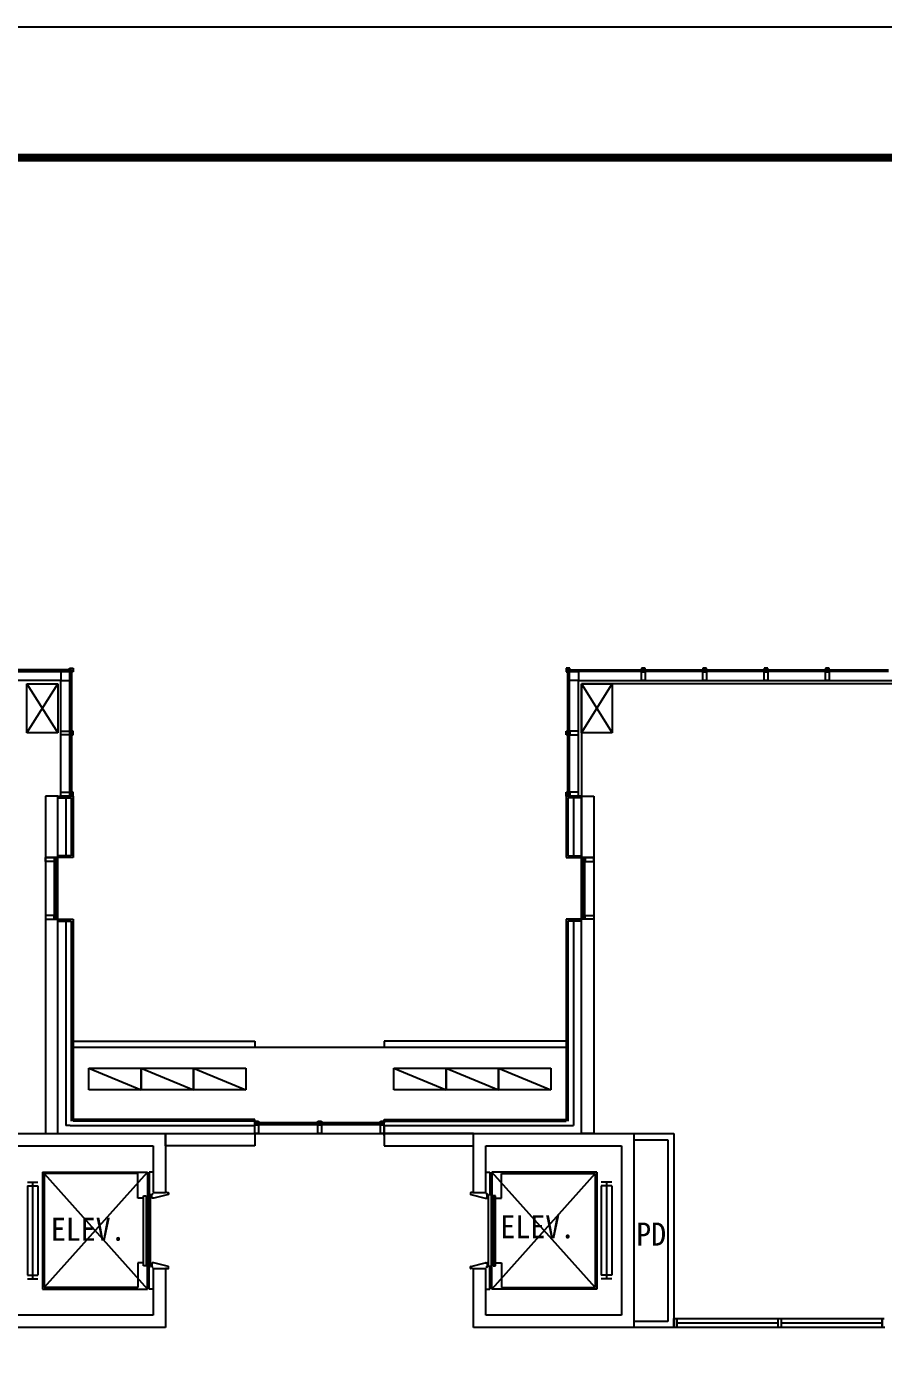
# Model space of a CAD drawing. Header units: millimetres. Extents: x 16332047 to 33387680, y -14835522 to -7015081.
# Drawn here: x 16923087 to 16989783, y -7119871 to -7015081 of the extents above; entities that cross this region are included whole.
import ezdxf
from ezdxf.enums import TextEntityAlignment as Align

# ---------------------------------------------------------------- set-up
doc = ezdxf.new("R2010")
doc.units = ezdxf.units.MM
doc.header["$LTSCALE"] = 300
doc.header["$MEASUREMENT"] = 0
doc.layers.add('AA-BORD-FORM', color=7, linetype='CONTINUOUS')
doc.layers.add('AA-XXXX-DEFP', color=144, linetype='CONTINUOUS', plot=False)
doc.layers.add('arch', color=255, linetype='CONTINUOUS', lineweight=25)
doc.styles.add('돋움체', font='')
doc.styles.get('돋움체').set_extended_font_data('DotumChe')

msp = doc.modelspace()

# ---------------------------------------------------------------- linework, layer by layer
at = {"layer": 'AA-BORD-FORM', "const_width": 500, "elevation": 0}
msp.add_lwpolyline([(16765064, -7025331), (17164564, -7025331), (17164564, -7301831), (16765064, -7301831)], close=True, dxfattribs=at)
at = {"layer": 'AA-XXXX-DEFP'}
msp.add_line((16754814, -7015081, 0), (17174814, -7015081, 0), dxfattribs=at)
at = {"layer": 'AA-XXXX-DEFP', "elevation": 0}
for points in [[(16764764, -7025031), (17164864, -7025031), (17164864, -7302131), (16764764, -7302131)], [(16765064, -7025331), (17164564, -7025331), (17164564, -7301831), (16765064, -7301831)]]:
    msp.add_lwpolyline(points, close=True, dxfattribs=at)
at = {"layer": 'arch', "color": 7}
for p, q in [((16925727, -7066005), (16887087, -7066005)), ((16926567, -7065165), (16920663, -7065165)), ((16920663, -7065300), (16926567, -7065300)), ((16926433, -7065300), (16925727, -7065300)), ((16925727, -7065300), (16925727, -7066005)), ((16925727, -7066005), (16926433, -7066005)), ((16925727, -7074996), (16925727, -7066005)), ((16926399, -7065165), (16926399, -7065045)), ((16926399, -7065045), (16926687, -7065045)), ((16926567, -7065165), (16926399, -7065165)), ((16926433, -7070075), (16926433, -7065299)), ((16926433, -7065299), (16926567, -7065299)), ((16926433, -7066005), (16926433, -7065300)), ((16926567, -7065333), (16926567, -7065165)), ((16926567, -7065300), (16926567, -7065165)), ((16926567, -7065299), (16926567, -7070075)), ((16926687, -7065333), (16926567, -7065333)), ((16926687, -7065045), (16926687, -7065333)), ((16965375, -7065045), (16965087, -7065045)), ((16965087, -7065045), (16965087, -7065333)), ((16965087, -7065333), (16965207, -7065333)), ((16965207, -7065165), (16965375, -7065165)), ((16965207, -7065333), (16965207, -7065165)), ((16965207, -7065300), (16965207, -7065165)), ((16965207, -7065165), (16971111, -7065165)), ((16965342, -7065299), (16965207, -7065299)), ((16965207, -7065299), (16965207, -7070075)), ((16971111, -7065300), (16965207, -7065300)), ((16965342, -7070075), (16965342, -7065299)), ((16965342, -7065300), (16966047, -7065300)), ((16965342, -7066005), (16965342, -7065300)), ((16966047, -7066005), (16965342, -7066005)), ((16965375, -7065165), (16965375, -7065045)), ((16966047, -7065300), (16966047, -7066005)), ((16966047, -7074996), (16966047, -7066006)), ((16966047, -7066006), (17004687, -7066006)), ((16971255, -7065045), (16970967, -7065045)), ((16970967, -7065045), (16970967, -7065165)), ((16970967, -7065165), (16971255, -7065165)), ((16970967, -7066005), (16970967, -7065329)), ((16970967, -7065329), (16971255, -7065329)), ((16971255, -7066005), (16970967, -7066005)), ((16971111, -7065165), (16971111, -7065300)), ((16971111, -7065300), (16971111, -7065165)), ((16971111, -7065165), (16975887, -7065165)), ((16975887, -7065300), (16971111, -7065300)), ((16971255, -7065165), (16971255, -7065045)), ((16971255, -7065329), (16971255, -7066005)), ((16976031, -7065045), (16975743, -7065045)), ((16975743, -7065045), (16975743, -7065165)), ((16975743, -7065165), (16976031, -7065165)), ((16975743, -7066005), (16975743, -7065329)), ((16975743, -7065329), (16976031, -7065329)), ((16976031, -7066005), (16975743, -7066005)), ((16975887, -7065300), (16975887, -7065165)), ((16975887, -7065165), (16980663, -7065165)), ((16975887, -7065165), (16975887, -7065300)), ((16980663, -7065300), (16975887, -7065300)), ((16976031, -7065165), (16976031, -7065045)), ((16976031, -7065329), (16976031, -7066005)), ((16980807, -7065045), (16980519, -7065045)), ((16980519, -7065045), (16980519, -7065165)), ((16980519, -7065165), (16980807, -7065165)), ((16980519, -7066005), (16980519, -7065329)), ((16980519, -7065329), (16980807, -7065329)), ((16980807, -7066005), (16980519, -7066005)), ((16980663, -7065300), (16980663, -7065165)), ((16980663, -7065165), (16985439, -7065165)), ((16980663, -7065165), (16980663, -7065300)), ((16985439, -7065300), (16980663, -7065300)), ((16980807, -7065165), (16980807, -7065045)), ((16980807, -7065329), (16980807, -7066005)), ((16985583, -7065045), (16985295, -7065045)), ((16985295, -7065045), (16985295, -7065165)), ((16985295, -7065165), (16985583, -7065165)), ((16985295, -7066005), (16985295, -7065329)), ((16985295, -7065329), (16985583, -7065329)), ((16985583, -7066005), (16985295, -7066005)), ((16985439, -7065165), (16985439, -7065300)), ((16985439, -7065300), (16985439, -7065165)), ((16985439, -7065165), (16990215, -7065165)), ((16990215, -7065300), (16985439, -7065300)), ((16985583, -7065165), (16985583, -7065045)), ((16985583, -7065329), (16985583, -7066005)), ((16923087, -7066245), (16925487, -7070085)), ((16923087, -7070085), (16925487, -7066245)), ((16923087, -7070085), (16923087, -7066245)), ((16923087, -7066245), (16925487, -7066245)), ((16925487, -7066245), (16925487, -7070085)), ((17078127, -7066245), (16966287, -7066245)), ((16966287, -7066245), (16966287, -7079795)), ((16966287, -7066245), (16968687, -7070085)), ((16966287, -7070085), (16968687, -7066245)), ((16966287, -7070085), (16966287, -7066245)), ((16966287, -7066245), (16968687, -7066245)), ((16968687, -7066245), (16968687, -7070085)), ((16925487, -7070085), (16923087, -7070085)), ((16925727, -7070219), (16925727, -7069931)), ((16925727, -7069931), (16926404, -7069931)), ((16926404, -7069931), (16926404, -7070219)), ((16926567, -7070075), (16926433, -7070075)), ((16926433, -7074851), (16926433, -7070075)), ((16926433, -7070075), (16926567, -7070075)), ((16926567, -7069931), (16926567, -7070219)), ((16926687, -7069931), (16926567, -7069931)), ((16926567, -7070075), (16926567, -7074851)), ((16926687, -7070219), (16926687, -7069931)), ((16965087, -7070219), (16965087, -7069931)), ((16965087, -7069931), (16965207, -7069931)), ((16965207, -7069931), (16965207, -7070219)), ((16965207, -7070075), (16965342, -7070075)), ((16965342, -7070075), (16965207, -7070075)), ((16965207, -7070075), (16965207, -7074851)), ((16965342, -7074851), (16965342, -7070075)), ((16966047, -7069931), (16965371, -7069931)), ((16965371, -7069931), (16965371, -7070219)), ((16966047, -7070219), (16966047, -7069931)), ((16968687, -7070085), (16966287, -7070085)), ((16926404, -7070219), (16925727, -7070219)), ((16926567, -7070219), (16926687, -7070219)), ((16965207, -7070219), (16965087, -7070219)), ((16965371, -7070219), (16966047, -7070219)), ((16925487, -7074995), (16924527, -7074995)), ((16924527, -7074995), (16924527, -7079795)), ((16925487, -7079795), (16925487, -7074995)), ((16925487, -7074995), (16926687, -7074995)), ((16925487, -7075139), (16926543, -7075139)), ((16925727, -7074995), (16925727, -7074707)), ((16925727, -7074707), (16926404, -7074707)), ((16926404, -7074995), (16925727, -7074995)), ((16926111, -7074995), (16926111, -7079795)), ((16926404, -7074707), (16926404, -7074995)), ((16926567, -7074851), (16926433, -7074851)), ((16926543, -7075139), (16926543, -7079651)), ((16926567, -7074707), (16926567, -7074995)), ((16926687, -7074707), (16926567, -7074707)), ((16926567, -7074995), (16926687, -7074995)), ((16926687, -7074995), (16926687, -7074707)), ((16926687, -7074995), (16926687, -7079795)), ((16965087, -7074995), (16965087, -7074707)), ((16965087, -7074707), (16965207, -7074707)), ((16966287, -7074995), (16965087, -7074995)), ((16965087, -7074995), (16965087, -7079795)), ((16965207, -7074995), (16965087, -7074995)), ((16965207, -7074707), (16965207, -7074995)), ((16965207, -7074851), (16965342, -7074851)), ((16966287, -7075139), (16965231, -7075139)), ((16965231, -7075139), (16965231, -7079651)), ((16966047, -7074707), (16965371, -7074707)), ((16965371, -7074707), (16965371, -7074995)), ((16965371, -7074995), (16966047, -7074995)), ((16965663, -7074995), (16965663, -7079795)), ((16966047, -7074995), (16966047, -7074707)), ((16966287, -7079795), (16966287, -7074995)), ((16966287, -7074995), (16967247, -7074995)), ((16967247, -7074995), (16967247, -7079795)), ((16924527, -7079795), (16924527, -7084595)), ((16924527, -7079795), (16925487, -7079795)), ((16925487, -7079795), (16924527, -7079795)), ((16924527, -7079795), (16924527, -7084595)), ((16924527, -7079795), (16925204, -7079795)), ((16924527, -7080083), (16924527, -7079795)), ((16924527, -7079795), (16924527, -7084595)), ((16925487, -7079795), (16924527, -7079795)), ((16925204, -7080083), (16924527, -7080083)), ((16925204, -7079795), (16925204, -7080083)), ((16925233, -7079939), (16925367, -7079939)), ((16925233, -7084451), (16925233, -7079939)), ((16925487, -7079795), (16925367, -7079795)), ((16925367, -7079795), (16925367, -7080083)), ((16925367, -7079939), (16925367, -7084451)), ((16925367, -7080083), (16925487, -7080083)), ((16926543, -7079651), (16925487, -7079651)), ((16926687, -7079795), (16925487, -7079795)), ((16925487, -7080083), (16925487, -7079795)), ((16925487, -7084595), (16925487, -7079795)), ((16925487, -7084595), (16925487, -7079795)), ((16965087, -7079795), (16966287, -7079795)), ((16965231, -7079651), (16966287, -7079651)), ((16966287, -7079795), (16966407, -7079795)), ((16966287, -7080083), (16966287, -7079795)), ((16967247, -7079795), (16966287, -7079795)), ((16966287, -7084595), (16966287, -7079795)), ((16966287, -7079795), (16967247, -7079795)), ((16966407, -7080083), (16966287, -7080083)), ((16966407, -7079795), (16966407, -7080083)), ((16966542, -7079939), (16966407, -7079939)), ((16966407, -7079939), (16966407, -7084451)), ((16966542, -7084451), (16966542, -7079939)), ((16967247, -7079795), (16966571, -7079795)), ((16966571, -7079795), (16966571, -7080083)), ((16966571, -7080083), (16967247, -7080083)), ((16967247, -7079795), (16967247, -7084595)), ((16967247, -7079795), (16967247, -7084595)), ((16967247, -7080083), (16967247, -7079795)), ((16925204, -7084307), (16924527, -7084307)), ((16924527, -7084307), (16924527, -7084595)), ((16924527, -7084595), (16924527, -7101285)), ((16924527, -7084595), (16925487, -7084595)), ((16924527, -7084595), (16925487, -7084595)), ((16924527, -7084595), (16925204, -7084595)), ((16924527, -7084595), (16925487, -7084595)), ((16925204, -7084595), (16925204, -7084307)), ((16925367, -7084451), (16925233, -7084451)), ((16925487, -7084307), (16925367, -7084307)), ((16925367, -7084307), (16925367, -7084595)), ((16925367, -7084595), (16925487, -7084595)), ((16925487, -7084595), (16925487, -7084307)), ((16925487, -7101285), (16925487, -7084595)), ((16925487, -7084595), (16926687, -7084595)), ((16925487, -7084739), (16926543, -7084739)), ((16926111, -7084595), (16926111, -7100325)), ((16926543, -7084739), (16926543, -7100325)), ((16926687, -7084595), (16926687, -7100325)), ((16966287, -7084595), (16965087, -7084595)), ((16965087, -7084595), (16965087, -7100325)), ((16966287, -7084739), (16965231, -7084739)), ((16965231, -7084739), (16965231, -7100325)), ((16965663, -7084739), (16965663, -7100325)), ((16966287, -7084307), (16966407, -7084307)), ((16966287, -7084595), (16966287, -7084307)), ((16966287, -7101285), (16966287, -7084595)), ((16966407, -7084595), (16966287, -7084595)), ((16967247, -7084595), (16966287, -7084595)), ((16967247, -7084595), (16966287, -7084595)), ((16966407, -7084307), (16966407, -7084595)), ((16966407, -7084451), (16966542, -7084451)), ((16966571, -7084595), (16966571, -7084307)), ((16966571, -7084307), (16967247, -7084307)), ((16967247, -7084595), (16966571, -7084595)), ((16967247, -7084307), (16967247, -7084595)), ((16967247, -7084595), (16967247, -7101285)), ((16926687, -7094085), (16940847, -7094085)), ((16940847, -7094085), (16940847, -7094565)), ((16965087, -7094085), (16950927, -7094085)), ((16950927, -7094085), (16950927, -7094565)), ((16926687, -7094565), (16965087, -7094565)), ((16927904, -7096205), (16931984, -7097885)), ((16927904, -7096205), (16931984, -7096205)), ((16927904, -7097885), (16927904, -7096205)), ((16931984, -7096205), (16936064, -7097885)), ((16931984, -7096205), (16936064, -7096205)), ((16931984, -7097885), (16931984, -7096205)), ((16931984, -7096205), (16931984, -7097885)), ((16936064, -7096205), (16940144, -7097885)), ((16936064, -7096205), (16940144, -7096205)), ((16936064, -7097885), (16936064, -7096205)), ((16936064, -7096205), (16936064, -7097885)), ((16940144, -7096205), (16940144, -7097885)), ((16951672, -7096205), (16955752, -7097885)), ((16951672, -7096205), (16955752, -7096205)), ((16951672, -7097885), (16951672, -7096205)), ((16955752, -7096205), (16959832, -7097885)), ((16955752, -7096205), (16959832, -7096205)), ((16955752, -7097885), (16955752, -7096205)), ((16955752, -7096205), (16955752, -7097885)), ((16959832, -7096205), (16963912, -7097885)), ((16959832, -7096205), (16963912, -7096205)), ((16959832, -7097885), (16959832, -7096205)), ((16959832, -7096205), (16959832, -7097885)), ((16963912, -7096205), (16963912, -7097885)), ((16931984, -7097885), (16927904, -7097885)), ((16936064, -7097885), (16931984, -7097885)), ((16940144, -7097885), (16936064, -7097885)), ((16955752, -7097885), (16951672, -7097885)), ((16959832, -7097885), (16955752, -7097885)), ((16963912, -7097885), (16959832, -7097885)), ((16926111, -7100325), (16926111, -7100661)), ((16940847, -7100181), (16926687, -7100181)), ((16940847, -7100325), (16926687, -7100325)), ((16940847, -7100325), (16940847, -7100181)), ((16940847, -7100445), (16940847, -7100325)), ((16940847, -7100325), (16941135, -7100325)), ((16940847, -7100325), (16940847, -7100325)), ((16940847, -7101285), (16940847, -7100325)), ((16941135, -7100445), (16940847, -7100445)), ((16950927, -7100445), (16940847, -7100445)), ((16940847, -7100445), (16940847, -7100579)), ((16940847, -7100579), (16950927, -7100579)), ((16941135, -7100325), (16941135, -7100445)), ((16945743, -7100445), (16945743, -7100325)), ((16945743, -7100325), (16946031, -7100325)), ((16946031, -7100445), (16945743, -7100445)), ((16946031, -7100325), (16946031, -7100445)), ((16950639, -7100445), (16950639, -7100325)), ((16950639, -7100325), (16950927, -7100325)), ((16950927, -7100445), (16950639, -7100445)), ((16950927, -7101429), (16950927, -7100181)), ((16950927, -7100181), (16965087, -7100181)), ((16950927, -7100325), (16950927, -7100445)), ((16950927, -7101285), (16950927, -7100325)), ((16950927, -7100325), (16965087, -7100325)), ((16950927, -7100579), (16950927, -7100445)), ((16965663, -7100325), (16965663, -7100661)), ((16921407, -7101285), (16933887, -7101285)), ((16924527, -7101285), (16925487, -7101285)), ((16926447, -7100661), (16926111, -7100661)), ((16926447, -7100661), (16940847, -7100661)), ((16933887, -7101285), (16933887, -7105893)), ((16933887, -7101285), (16940847, -7101285)), ((16933887, -7102245), (16933887, -7101285)), ((16933887, -7101285), (16957887, -7101285)), ((16933887, -7101285), (16957887, -7101285)), ((16940847, -7101285), (16940847, -7100608)), ((16940847, -7100608), (16941135, -7100608)), ((16940847, -7101285), (16940847, -7102245)), ((16941135, -7101285), (16940847, -7101285)), ((16940847, -7101285), (16940847, -7101285)), ((16941135, -7100608), (16941135, -7101285)), ((16945743, -7101285), (16945743, -7100608)), ((16945743, -7100608), (16946031, -7100608)), ((16946031, -7101285), (16945743, -7101285)), ((16946031, -7100608), (16946031, -7101285)), ((16950639, -7101285), (16950639, -7100608)), ((16950639, -7100608), (16950927, -7100608)), ((16950927, -7101285), (16950639, -7101285)), ((16950927, -7100608), (16950927, -7101285)), ((16950927, -7100661), (16965327, -7100661)), ((16957887, -7101285), (16950927, -7101285)), ((16950927, -7101285), (16950927, -7102245)), ((16950927, -7101285), (16950927, -7101285)), ((16957887, -7105893), (16957887, -7101285)), ((16957887, -7102245), (16957887, -7101285)), ((16957887, -7101285), (16970367, -7101285)), ((16965327, -7100661), (16965663, -7100661)), ((16967247, -7101285), (16966287, -7101285)), ((16970367, -7101285), (16973488, -7101285)), ((16970367, -7101285), (16970367, -7116405)), ((16973488, -7101285), (16973488, -7116405)), ((16922367, -7102245), (16932927, -7102245)), ((16932927, -7102245), (16932927, -7105893)), ((16940847, -7102245), (16933887, -7102245)), ((16950927, -7102245), (16957887, -7102245)), ((16958847, -7105893), (16958847, -7102245)), ((16958847, -7102245), (16969407, -7102245)), ((16969407, -7102245), (16969407, -7115445)), ((16970368, -7101765), (16973008, -7101765)), ((16973008, -7101765), (16973008, -7115925)), ((16924302, -7104285), (16924302, -7113405)), ((16924302, -7104285), (16932471, -7104285)), ((16924422, -7113285), (16932471, -7104285)), ((16924422, -7104405), (16932471, -7113405)), ((16924422, -7104405), (16924422, -7113285)), ((16931718, -7104405), (16924422, -7104405)), ((16931718, -7106325), (16931718, -7104405)), ((16932471, -7104285), (16932471, -7106325)), ((16932927, -7104285), (16932615, -7104285)), ((16932615, -7104285), (16932615, -7106037)), ((16958847, -7104285), (16959159, -7104285)), ((16959159, -7104285), (16959159, -7106037)), ((16967353, -7113285), (16959303, -7104285)), ((16967473, -7104285), (16959303, -7104285)), ((16959303, -7104285), (16959303, -7106325)), ((16967353, -7104405), (16959303, -7113405)), ((16960057, -7106325), (16960057, -7104405)), ((16960057, -7104405), (16967353, -7104405)), ((16967353, -7104405), (16967353, -7113285)), ((16967473, -7104285), (16967473, -7113405)), ((16923126, -7105077), (16923942, -7105077)), ((16923126, -7105365), (16923126, -7112325)), ((16923126, -7105365), (16923942, -7105365)), ((16923534, -7105077), (16923534, -7112613)), ((16923942, -7105365), (16923942, -7112325)), ((16968649, -7105077), (16967833, -7105077)), ((16967833, -7105365), (16967833, -7112325)), ((16968649, -7105365), (16967833, -7105365)), ((16968241, -7105077), (16968241, -7112613)), ((16968649, -7105365), (16968649, -7112325)), ((16932126, -7106325), (16931718, -7106325)), ((16932126, -7106277), (16932126, -7106325)), ((16932174, -7111605), (16932174, -7106133)), ((16932174, -7106133), (16932366, -7106133)), ((16932366, -7106133), (16932366, -7111605)), ((16932414, -7106325), (16932414, -7106277)), ((16932471, -7106325), (16932414, -7106325)), ((16932534, -7106037), (16932534, -7111653)), ((16932726, -7106037), (16932534, -7106037)), ((16932726, -7111653), (16932726, -7106037)), ((16932831, -7106301), (16932831, -7106013)), ((16932855, -7105989), (16932927, -7105989)), ((16932972, -7106325), (16932855, -7106325)), ((16932927, -7105893), (16933887, -7105893)), ((16934109, -7106042), (16932978, -7106324)), ((16933983, -7105893), (16933887, -7105893)), ((16933983, -7105893), (16934103, -7105893)), ((16934127, -7105917), (16934127, -7106019)), ((16957647, -7105917), (16957647, -7106019)), ((16957665, -7106042), (16958796, -7106324)), ((16957791, -7105893), (16957671, -7105893)), ((16957791, -7105893), (16957887, -7105893)), ((16957887, -7105893), (16958847, -7105893)), ((16958802, -7106325), (16958919, -7106325)), ((16958919, -7105989), (16958847, -7105989)), ((16958943, -7106301), (16958943, -7106013)), ((16959049, -7111653), (16959049, -7106037)), ((16959049, -7106037), (16959241, -7106037)), ((16959241, -7106037), (16959241, -7111653)), ((16959303, -7106325), (16959361, -7106325)), ((16959361, -7106325), (16959361, -7106277)), ((16959601, -7106133), (16959409, -7106133)), ((16959409, -7106133), (16959409, -7111605)), ((16959601, -7111605), (16959601, -7106133)), ((16959649, -7106277), (16959649, -7106325)), ((16959649, -7106325), (16960057, -7106325)), ((16932126, -7111365), (16931718, -7111365)), ((16931718, -7111365), (16931718, -7113285)), ((16932126, -7111413), (16932126, -7111365)), ((16932366, -7111605), (16932174, -7111605)), ((16932471, -7111365), (16932414, -7111365)), ((16932414, -7111365), (16932414, -7111413)), ((16932471, -7113405), (16932471, -7111365)), ((16932534, -7111653), (16932726, -7111653)), ((16932615, -7113405), (16932615, -7111653)), ((16932831, -7111389), (16932831, -7111677)), ((16932972, -7111365), (16932855, -7111365)), ((16932855, -7111701), (16932927, -7111701)), ((16932927, -7111797), (16933887, -7111797)), ((16932927, -7111797), (16932927, -7115445)), ((16934109, -7111648), (16932978, -7111366)), ((16933983, -7111797), (16933887, -7111797)), ((16933887, -7111797), (16933887, -7116405)), ((16933983, -7111797), (16934103, -7111797)), ((16934127, -7111773), (16934127, -7111671)), ((16957647, -7111773), (16957647, -7111671)), ((16957665, -7111648), (16958796, -7111366)), ((16957791, -7111797), (16957671, -7111797)), ((16957791, -7111797), (16957887, -7111797)), ((16957887, -7116405), (16957887, -7111797)), ((16957887, -7111797), (16958847, -7111797)), ((16958802, -7111365), (16958919, -7111365)), ((16958919, -7111701), (16958847, -7111701)), ((16958847, -7115445), (16958847, -7111797)), ((16958943, -7111389), (16958943, -7111677)), ((16959241, -7111653), (16959049, -7111653)), ((16959159, -7113405), (16959159, -7111653)), ((16959303, -7113405), (16959303, -7111365)), ((16959303, -7111365), (16959361, -7111365)), ((16959361, -7111365), (16959361, -7111413)), ((16959409, -7111605), (16959601, -7111605)), ((16959649, -7111413), (16959649, -7111365)), ((16959649, -7111365), (16960057, -7111365)), ((16960057, -7111365), (16960057, -7113285)), ((16923126, -7112325), (16923942, -7112325)), ((16923126, -7112613), (16923942, -7112613)), ((16968649, -7112325), (16967833, -7112325)), ((16968649, -7112613), (16967833, -7112613)), ((16924302, -7113405), (16932471, -7113405)), ((16931718, -7113285), (16924422, -7113285)), ((16932927, -7113405), (16932615, -7113405)), ((16958847, -7113405), (16959159, -7113405)), ((16967473, -7113405), (16959303, -7113405)), ((16960057, -7113285), (16967353, -7113285)), ((16932927, -7115445), (16922367, -7115445)), ((16969407, -7115445), (16958847, -7115445)), ((16973008, -7115925), (16970368, -7115925)), ((16973488, -7115684), (16973728, -7115684)), ((16973488, -7116404), (16973488, -7115684)), ((16973728, -7115684), (16973728, -7116404)), ((16973728, -7115684), (16989711, -7115684)), ((16973728, -7116405), (16973728, -7115684)), ((16973728, -7116044), (16981599, -7116044)), ((16981599, -7115684), (16981839, -7115684)), ((16981599, -7116404), (16981599, -7115684)), ((16981839, -7115684), (16981839, -7116404)), ((16981839, -7116044), (16989711, -7116044)), ((16989711, -7115684), (16989711, -7116405)), ((16989711, -7115781), (16989711, -7115685)), ((16989711, -7115685), (16989855, -7115685)), ((16989711, -7116405), (16989711, -7115781)), ((16933887, -7116405), (16921407, -7116405)), ((16970367, -7116405), (16957887, -7116405)), ((16973488, -7116405), (16970367, -7116405)), ((16973728, -7116404), (16973488, -7116404)), ((16989711, -7116405), (16973728, -7116405)), ((16981839, -7116404), (16981599, -7116404)), ((16989927, -7116405), (16989711, -7116405))]:
    msp.add_line(p, q, dxfattribs=at)
at = {"layer": 'arch', "color": 7, "extrusion": (0, 0, -1)}
for p, q in [((16966287, -7084595), (16966287, -7079795)), ((16966287, -7079795), (16967247, -7079795)), ((16967247, -7079795), (16967247, -7084595)), ((16967247, -7084595), (16966287, -7084595))]:
    msp.add_line(p, q, dxfattribs=at)
at = {"layer": 'arch', "color": 7}
for centre, start, end in [((16932855, -7106013), 90, 180), ((16932855, -7106301), 180, 270), ((16932972, -7106301), 270, 285.25512), ((16934103, -7105917), 0, 90), ((16934103, -7106019), 285.25512, 0), ((16957671, -7105917), 90, 180), ((16957671, -7106019), 180, 254.74488), ((16958802, -7106301), 254.74488, 270), ((16958919, -7106013), 0, 90), ((16958919, -7106301), 270, 0), ((16932855, -7111389), 90, 180), ((16932855, -7111677), 180, 270), ((16932972, -7111389), 74.74488, 90), ((16934103, -7111773), 270, 0), ((16934103, -7111671), 360, 74.74488), ((16957671, -7111671), 105.25512, 180), ((16957671, -7111773), 180, 270), ((16958802, -7111389), 90, 105.25512), ((16958919, -7111389), 0, 90), ((16958919, -7111677), 270, 0)]:
    msp.add_arc(centre, 24, start, end, dxfattribs=at)

# ---------------------------------------------------------------- texts
at = {"layer": 'arch', "color": 7, "style": '돋움체'}
for p in [(16924957, -7109641), (16959975, -7109449, 0)]:
    msp.add_text('ELEV.', height=1800, dxfattribs=at).set_placement(p)
msp.add_text('PD', height=1800, dxfattribs=at).set_placement((16971718, -7110020), align=Align.CENTER)

doc.saveas('drawing.dxf')
